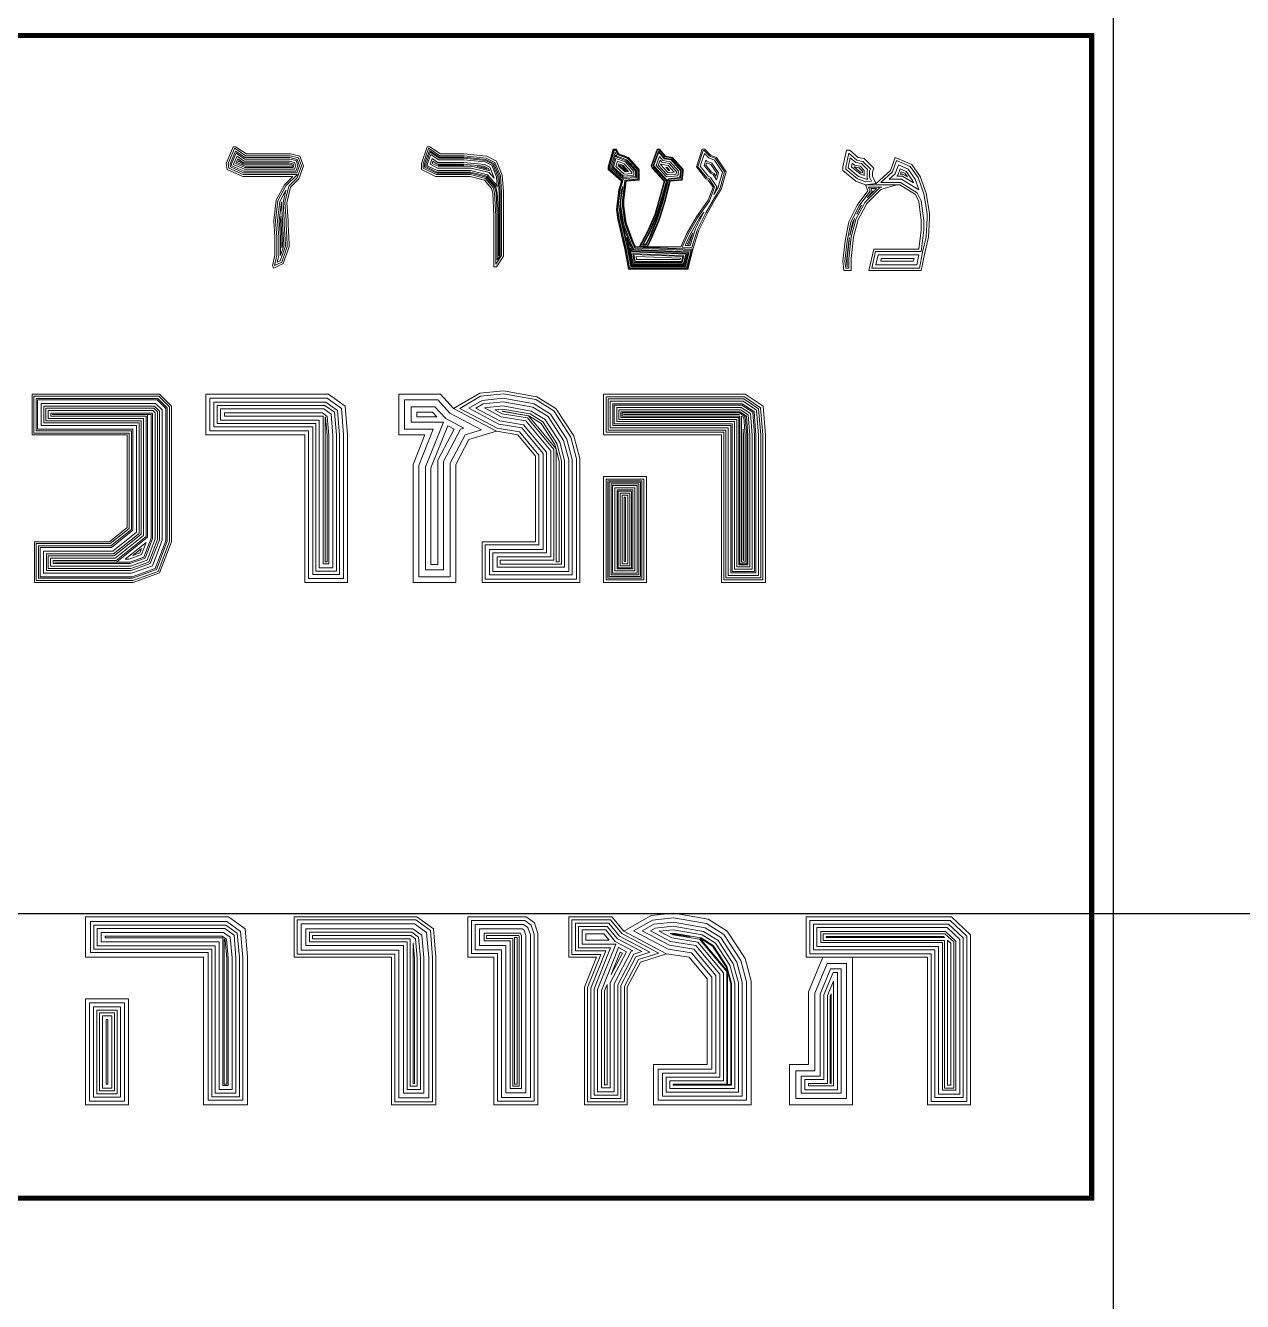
# Model space of a CAD drawing. Extents: x 208781 to 210549, y 749110 to 750610.
# Drawn here: x 210377.8 to 210437.5, y 750279.2 to 750341.8 of the extents above; entities that cross this region are included whole.
import ezdxf

# ---------------------------------------------------------------- set-up
doc = ezdxf.new("R2010")
doc.units = 0
doc.layers.add('-misgeret_ezer', color=5, linetype='Continuous', plot=False)
doc.layers.add('_view', color=7, linetype='Continuous')

msp = doc.modelspace()

# ---------------------------------------------------------------- linework, layer by layer
at = {"layer": '-misgeret_ezer'}
for p, q in [((210431.199, 750609.961), (210431.199, 749109.961)), ((208781.199, 750298.238), (210531.199, 750298.238))]:
    msp.add_line(p, q, dxfattribs=at)
at = {"layer": '_view', "linetype": 'Continuous'}
for points in [[(210430.237, 750341.435), (210257.772, 750341.435), (210257.772, 750284.168), (210430.237, 750284.168)], [(210430.193, 750341.39), (210257.816, 750341.39), (210257.816, 750284.212), (210430.193, 750284.212)], [(210430.141, 750341.338), (210257.869, 750341.338), (210257.869, 750284.264), (210430.141, 750284.264)], [(210430.113, 750341.31), (210257.897, 750341.31), (210257.897, 750284.292), (210430.113, 750284.292)], [(210430.049, 750341.247), (210257.96, 750341.247), (210257.96, 750284.355), (210430.049, 750284.355)]]:
    msp.add_lwpolyline(points, close=True, dxfattribs=at)
at = {"layer": '_view', "lineweight": 0}
for points in [[(210388.107, 750335.886), (210387.99, 750335.886), (210387.639, 750335.068), (210387.698, 750334.776), (210388.458, 750334.425), (210390.913, 750334.425), (210390.503, 750334.016), (210390.094, 750333.256), (210389.977, 750332.262), (210390.036, 750331.444), (210390.036, 750330.567), (210389.919, 750330.041), (210389.977, 750329.924), (210390.445, 750330.158), (210390.737, 750330.976), (210390.737, 750331.093), (210390.679, 750332.087), (210390.679, 750332.262), (210390.62, 750333.139), (210390.796, 750333.899), (210391.205, 750334.308), (210391.439, 750334.951), (210391.263, 750335.419), (210390.796, 750335.536), (210388.633, 750335.536), (210388.107, 750335.886)], [(210397.635, 750335.886), (210397.518, 750335.886), (210397.225, 750335.068), (210397.225, 750334.776), (210397.927, 750334.425), (210399.622, 750334.425), (210400.323, 750334.25), (210400.674, 750333.841), (210400.733, 750333.607), (210400.791, 750332.496), (210400.791, 750329.983), (210400.908, 750329.983), (210401.259, 750330.509), (210401.259, 750333.665), (210401.2, 750334.484), (210400.908, 750335.185), (210400.44, 750335.419), (210399.33, 750335.536), (210398.161, 750335.536), (210397.635, 750335.886)], [(210406.812, 750335.769), (210406.636, 750335.769), (210406.402, 750334.893), (210406.402, 750334.776), (210407.045, 750334.191), (210406.928, 750333.782), (210406.812, 750332.788), (210406.87, 750332.321), (210407.104, 750331.327), (210407.221, 750330.859), (210407.396, 750329.866), (210410.319, 750329.866), (210410.319, 750329.924), (210410.552, 750330.859), (210407.747, 750330.976), (210407.63, 750331.21), (210407.279, 750332.145), (210407.162, 750332.964), (210407.162, 750333.256), (210407.279, 750334.191), (210407.922, 750334.25), (210407.922, 750334.542), (210407.922, 750334.776), (210407.396, 750335.36), (210406.928, 750335.536), (210406.812, 750335.769)], [(210408.916, 750335.769), (210408.799, 750335.769), (210408.507, 750334.951), (210408.565, 750334.834), (210409.15, 750334.191), (210408.974, 750333.548), (210408.682, 750332.555), (210408.331, 750331.736), (210407.922, 750330.976), (210407.747, 750330.976), (210408.331, 750330.976), (210408.565, 750331.444), (210408.916, 750332.321), (210409.208, 750333.256), (210409.442, 750334.191), (210410.026, 750334.25), (210410.085, 750334.659), (210410.085, 750334.776), (210409.559, 750335.36), (210409.208, 750335.419), (210408.916, 750335.769)], [(210411.137, 750335.769), (210411.02, 750335.769), (210411.02, 750335.769), (210410.728, 750334.893), (210411.195, 750334.308), (210411.312, 750334.25), (210411.546, 750333.899), (210411.312, 750333.256), (210410.728, 750332.438), (210410.26, 750331.619), (210409.968, 750330.976), (210408.331, 750330.976), (210407.747, 750330.976), (210410.552, 750330.859), (210410.845, 750331.795), (210411.254, 750332.613), (210411.722, 750333.431), (210411.955, 750333.841), (210412.189, 750334.659), (210412.189, 750334.659), (210411.722, 750335.36), (210411.429, 750335.477), (210411.137, 750335.769)], [(210418.268, 750335.711), (210418.093, 750335.711), (210417.917, 750334.893), (210417.917, 750334.717), (210418.56, 750334.191), (210419.028, 750334.016), (210419.554, 750334.074), (210419.379, 750334.425), (210419.379, 750334.659), (210419.437, 750334.834), (210418.97, 750335.302), (210418.677, 750335.36), (210418.268, 750335.711)], [(210420.489, 750335.36), (210420.256, 750334.717), (210419.554, 750334.074), (210419.028, 750334.016), (210420.548, 750334.016), (210420.723, 750334.016), (210421.483, 750333.548), (210421.658, 750333.198), (210421.775, 750332.262), (210421.775, 750331.795), (210421.658, 750330.859), (210419.437, 750330.859), (210419.203, 750329.807), (210421.775, 750329.807), (210421.951, 750330.684), (210422.126, 750331.444), (210422.184, 750332.379), (210422.184, 750332.613), (210422.009, 750333.607), (210421.717, 750334.425), (210421.308, 750335.01), (210420.489, 750335.36)], [(210419.028, 750334.016), (210419.145, 750333.724), (210419.145, 750333.724), (210418.619, 750333.022), (210418.21, 750332.204), (210418.034, 750331.269), (210417.917, 750330.275), (210417.976, 750329.807), (210418.327, 750329.807), (210418.327, 750330.392), (210418.444, 750331.444), (210418.677, 750332.321), (210419.028, 750332.964), (210419.087, 750333.081), (210419.788, 750333.782), (210420.548, 750334.016), (210419.028, 750334.016)], [(210401.259, 750323.904), (210400.09, 750323.787), (210398.804, 750323.027), (210400.908, 750321.916), (210401.96, 750321.741), (210402.837, 750320.689), (210402.837, 750316.48), (210400.206, 750316.48), (210400.206, 750314.493), (210405, 750314.493), (210405, 750320.572), (210404.707, 750321.682), (210403.83, 750323.027), (210402.895, 750323.611), (210401.259, 750323.904)], [(210384.366, 750323.728), (210378.112, 750323.728), (210378.112, 750321.741), (210382.788, 750321.741), (210382.788, 750317.182), (210381.911, 750316.48), (210378.228, 750316.48), (210378.228, 750314.493), (210383.08, 750314.493), (210384.366, 750314.96), (210384.95, 750316.48), (210384.95, 750323.144), (210384.366, 750323.728)], [(210392.666, 750323.728), (210386.646, 750323.728), (210386.646, 750321.741), (210391.497, 750321.741), (210391.497, 750314.493), (210393.601, 750314.493), (210393.601, 750321.741), (210393.484, 750323.144), (210392.666, 750323.728)], [(210398.161, 750323.728), (210396.115, 750323.728), (210396.115, 750321.741), (210397.401, 750321.741), (210396.816, 750320.28), (210396.816, 750314.493), (210398.921, 750314.493), (210398.921, 750320.28), (210399.563, 750321.507), (210400.908, 750321.916), (210398.804, 750323.027), (210398.161, 750323.728)], [(210413.124, 750323.728), (210406.169, 750323.728), (210406.169, 750321.741), (210411.955, 750321.741), (210411.955, 750314.493), (210414.118, 750314.493), (210414.118, 750321.741), (210414.001, 750323.144), (210413.124, 750323.728)], [(210408.273, 750319.695), (210406.169, 750319.695), (210406.169, 750314.493), (210408.273, 750314.493), (210408.273, 750319.695)], [(210409.617, 750298.243), (210408.507, 750298.126), (210407.162, 750297.366), (210409.267, 750296.256), (210410.377, 750296.08), (210411.254, 750295.028), (210411.254, 750290.82), (210408.624, 750290.82), (210408.624, 750288.832), (210413.417, 750288.832), (210413.417, 750294.911), (210413.124, 750296.022), (210412.248, 750297.366), (210411.312, 750297.951), (210409.617, 750298.243)], [(210387.756, 750298.068), (210380.742, 750298.068), (210380.742, 750296.08), (210386.529, 750296.08), (210386.529, 750288.832), (210388.691, 750288.832), (210388.691, 750296.08), (210388.574, 750297.483), (210387.756, 750298.068)], [(210396.996, 750298.068), (210390.975, 750298.068), (210390.975, 750296.08), (210395.768, 750296.08), (210395.768, 750288.832), (210397.931, 750288.832), (210397.931, 750296.08), (210397.814, 750297.483), (210396.996, 750298.068)], [(210402.365, 750298.068), (210399.501, 750298.068), (210399.501, 750296.08), (210400.787, 750296.08), (210400.787, 750288.832), (210402.95, 750288.832), (210402.95, 750297.249), (210402.774, 750297.776), (210402.365, 750298.068)], [(210406.578, 750298.068), (210404.473, 750298.068), (210404.473, 750296.08), (210405.818, 750296.08), (210405.233, 750294.619), (210405.233, 750288.832), (210407.338, 750288.832), (210407.338, 750294.619), (210407.981, 750295.847), (210409.267, 750296.256), (210407.162, 750297.366), (210406.578, 750298.068)], [(210423.255, 750298.068), (210416.124, 750298.068), (210416.124, 750296.08), (210416.942, 750296.08), (210422.086, 750296.08), (210422.086, 750288.832), (210424.19, 750288.832), (210424.19, 750296.84), (210424.19, 750297.191), (210423.255, 750298.068)], [(210416.942, 750296.08), (210416.241, 750294.385), (210416.241, 750290.82), (210415.305, 750290.82), (210415.305, 750288.832), (210418.403, 750288.832), (210418.403, 750296.08), (210422.086, 750296.08), (210416.942, 750296.08)], [(210382.846, 750294.035), (210380.742, 750294.035), (210380.742, 750288.832), (210382.846, 750288.832), (210382.846, 750294.035)]]:
    msp.add_lwpolyline(points, dxfattribs=at)
for points in [[(210388.079, 750335.793), (210388.051, 750335.793), (210387.736, 750335.058), (210387.78, 750334.841), (210388.478, 750334.518), (210391.137, 750334.518), (210390.579, 750333.96), (210390.185, 750333.228), (210390.071, 750332.26), (210390.129, 750331.447), (210390.129, 750330.557), (210390.017, 750330.053), (210390.019, 750330.049), (210390.37, 750330.225), (210390.644, 750330.993), (210390.644, 750331.091), (210390.586, 750332.084), (210390.586, 750332.259), (210390.526, 750333.147), (210390.711, 750333.946), (210391.124, 750334.359), (210391.339, 750334.951), (210391.193, 750335.34), (210390.784, 750335.443), (210388.605, 750335.443)], [(210397.607, 750335.794), (210397.583, 750335.794), (210397.318, 750335.052), (210397.318, 750334.833), (210397.949, 750334.518), (210399.633, 750334.518), (210400.374, 750334.332), (210400.759, 750333.884), (210400.825, 750333.621), (210400.884, 750332.499), (210400.884, 750330.113), (210401.166, 750330.537), (210401.166, 750333.662), (210401.109, 750334.462), (210400.836, 750335.118), (210400.414, 750335.328), (210399.325, 750335.443), (210398.133, 750335.443)], [(210406.797, 750335.747), (210406.654, 750335.747), (210406.425, 750334.89), (210406.425, 750334.786), (210407.071, 750334.199), (210406.951, 750333.778), (210406.835, 750332.788), (210406.892, 750332.325), (210407.126, 750331.332), (210407.243, 750330.864), (210407.415, 750329.889), (210410.296, 750329.889), (210410.296, 750329.927), (210410.524, 750330.838), (210407.732, 750330.954), (210407.609, 750331.201), (210407.257, 750332.14), (210407.139, 750332.962), (210407.139, 750333.257), (210407.259, 750334.212), (210407.899, 750334.271), (210407.899, 750334.542), (210407.899, 750334.767), (210407.383, 750335.341), (210406.912, 750335.517)], [(210408.9, 750335.735), (210408.823, 750335.735), (210408.544, 750334.953), (210408.594, 750334.854), (210409.188, 750334.201), (210409.008, 750333.539), (210408.715, 750332.543), (210408.363, 750331.721), (210407.98, 750331.011), (210408.31, 750331.011), (210408.533, 750331.458), (210408.883, 750332.332), (210409.175, 750333.265), (210409.414, 750334.223), (210409.996, 750334.282), (210410.05, 750334.661), (210410.05, 750334.762), (210409.541, 750335.328), (210409.19, 750335.387)], [(210388.099, 750335.668), (210387.833, 750335.048), (210387.861, 750334.905), (210388.498, 750334.611), (210391.117, 750334.611), (210391.24, 750334.95), (210391.123, 750335.262), (210390.773, 750335.35), (210388.577, 750335.35)], [(210388.13, 750335.564), (210387.905, 750335.04), (210387.923, 750334.953), (210388.514, 750334.681), (210391.068, 750334.681), (210391.166, 750334.95), (210391.071, 750335.203), (210390.764, 750335.28), (210388.556, 750335.28)], [(210388.174, 750335.416), (210388.008, 750335.03), (210388.01, 750335.022), (210388.535, 750334.779), (210390.999, 750334.779), (210391.061, 750334.949), (210390.997, 750335.12), (210390.752, 750335.182), (210388.526, 750335.182)], [(210388.212, 750335.286), (210388.119, 750335.067), (210388.554, 750334.866), (210390.938, 750334.866), (210390.969, 750334.949), (210390.932, 750335.047), (210390.741, 750335.095), (210388.499, 750335.095)], [(210388.241, 750335.19), (210388.202, 750335.099), (210388.568, 750334.93), (210390.894, 750334.93), (210390.901, 750334.948), (210390.884, 750334.993), (210390.734, 750335.031), (210388.48, 750335.031)], [(210397.622, 750335.703), (210397.385, 750335.04), (210397.385, 750334.875), (210397.965, 750334.585), (210399.642, 750334.585), (210400.412, 750334.392), (210400.82, 750333.916), (210400.891, 750333.631), (210400.951, 750332.5), (210400.951, 750330.335), (210401.099, 750330.557), (210401.099, 750333.659), (210401.043, 750334.446), (210400.783, 750335.069), (210400.395, 750335.263), (210399.321, 750335.376), (210398.112, 750335.376)], [(210397.652, 750335.613), (210397.444, 750335.03), (210397.444, 750334.911), (210397.978, 750334.643), (210399.649, 750334.643), (210400.444, 750334.445), (210400.873, 750333.944), (210400.949, 750333.639), (210401.009, 750332.502), (210401.009, 750330.528), (210401.04, 750330.575), (210401.04, 750333.657), (210400.985, 750334.432), (210400.738, 750335.026), (210400.378, 750335.206), (210399.318, 750335.317), (210398.095, 750335.317)], [(210397.687, 750335.507), (210397.512, 750335.018), (210397.512, 750334.953), (210397.994, 750334.712), (210399.657, 750334.712), (210400.481, 750334.506), (210400.936, 750333.976), (210400.955, 750333.9), (210400.918, 750334.416), (210400.684, 750334.976), (210400.359, 750335.139), (210399.315, 750335.249), (210398.074, 750335.249)], [(210397.752, 750335.308), (210397.652, 750335.027), (210398.025, 750334.841), (210399.673, 750334.841), (210400.553, 750334.621), (210400.794, 750334.339), (210400.791, 750334.386), (210400.584, 750334.882), (210400.322, 750335.013), (210399.308, 750335.12), (210398.035, 750335.12)], [(210397.795, 750335.18), (210397.755, 750335.069), (210398.045, 750334.924), (210399.683, 750334.924), (210400.568, 750334.703), (210400.519, 750334.822), (210400.298, 750334.932), (210399.303, 750335.037), (210398.01, 750335.037)], [(210406.771, 750335.703), (210406.687, 750335.703), (210406.469, 750334.884), (210406.469, 750334.805), (210407.12, 750334.213), (210406.994, 750333.769), (210406.878, 750332.789), (210406.935, 750332.333), (210407.168, 750331.342), (210407.286, 750330.873), (210407.452, 750329.932), (210410.252, 750329.932), (210410.252, 750329.932), (210410.468, 750330.797), (210407.705, 750330.912), (210407.569, 750331.184), (210407.215, 750332.129), (210407.096, 750332.959), (210407.096, 750333.26), (210407.22, 750334.252), (210407.856, 750334.31), (210407.856, 750334.542), (210407.856, 750334.75), (210407.358, 750335.304), (210406.881, 750335.483)], [(210406.736, 750335.621), (210406.537, 750334.875), (210406.537, 750334.835), (210407.154, 750334.274), (210407.159, 750334.315), (210407.788, 750334.372), (210407.788, 750334.542), (210407.788, 750334.724), (210407.318, 750335.246), (210406.832, 750335.428)], [(210406.751, 750335.466), (210406.592, 750334.868), (210406.592, 750334.86), (210407.132, 750334.368), (210407.733, 750334.423), (210407.733, 750334.542), (210407.733, 750334.703), (210407.286, 750335.199), (210406.792, 750335.384)], [(210406.782, 750335.315), (210406.667, 750334.884), (210407.156, 750334.44), (210407.664, 750334.486), (210407.664, 750334.542), (210407.664, 750334.677), (210407.246, 750335.141)], [(210406.852, 750335.178), (210406.783, 750334.918), (210407.192, 750334.546), (210407.561, 750334.58), (210407.561, 750334.637), (210407.187, 750335.053)], [(210408.871, 750335.674), (210408.866, 750335.674), (210408.61, 750334.957), (210408.645, 750334.889), (210409.256, 750334.217), (210409.066, 750333.522), (210408.772, 750332.522), (210408.418, 750331.695), (210408.082, 750331.072), (210408.272, 750331.072), (210408.478, 750331.483), (210408.826, 750332.353), (210409.116, 750333.282), (210409.365, 750334.28), (210409.942, 750334.337), (210409.989, 750334.666), (210409.989, 750334.739), (210409.51, 750335.272), (210409.157, 750335.33)], [(210408.879, 750335.613), (210408.646, 750334.96), (210408.672, 750334.908), (210409.292, 750334.226), (210409.098, 750333.514), (210408.803, 750332.511), (210408.447, 750331.68), (210408.137, 750331.105), (210408.252, 750331.105), (210408.448, 750331.497), (210408.795, 750332.364), (210409.084, 750333.291), (210409.339, 750334.31), (210409.913, 750334.368), (210409.956, 750334.668), (210409.956, 750334.726), (210409.493, 750335.241), (210409.14, 750335.3)], [(210408.916, 750335.408), (210408.758, 750334.966), (210409.267, 750334.406), (210409.823, 750334.462), (210409.853, 750334.675), (210409.853, 750334.687), (210409.441, 750335.145), (210409.085, 750335.205)], [(210408.947, 750335.23), (210408.861, 750334.987), (210409.303, 750334.5), (210409.744, 750334.544), (210409.76, 750334.656), (210409.395, 750335.062), (210409.038, 750335.121)], [(210411.109, 750335.701), (210411.069, 750335.701), (210410.805, 750334.906), (210411.24, 750334.363), (210411.359, 750334.303), (210411.622, 750333.908), (210411.374, 750333.224), (210410.786, 750332.401), (210410.321, 750331.588), (210410.031, 750330.95), (210410.503, 750330.93), (210410.781, 750331.82), (210411.194, 750332.645), (210411.662, 750333.465), (210411.892, 750333.867), (210412.115, 750334.647), (210411.676, 750335.305), (210411.391, 750335.419)], [(210411.122, 750335.551), (210410.913, 750334.926), (210411.302, 750334.44), (210411.426, 750334.378), (210411.73, 750333.921), (210411.589, 750333.533), (210411.802, 750333.905), (210412.009, 750334.631), (210411.612, 750335.226), (210411.336, 750335.336)], [(210411.2, 750335.221), (210411.113, 750334.961), (210411.417, 750334.582), (210411.548, 750334.516), (210411.718, 750334.261), (210411.815, 750334.6), (210411.495, 750335.081), (210411.236, 750335.184)], [(210411.239, 750335.102), (210411.197, 750334.976), (210411.465, 750334.642), (210411.599, 750334.575), (210411.69, 750334.438), (210411.733, 750334.588), (210411.445, 750335.02)], [(210418.215, 750335.567), (210418.209, 750335.567), (210418.062, 750334.877), (210418.062, 750334.786), (210418.633, 750334.318), (210419.046, 750334.163), (210419.333, 750334.195), (210419.235, 750334.391), (210419.235, 750334.682), (210419.272, 750334.795), (210418.898, 750335.169), (210418.612, 750335.226)], [(210418.288, 750335.341), (210418.186, 750334.864), (210418.186, 750334.844), (210418.696, 750334.427), (210419.062, 750334.289), (210419.142, 750334.298), (210419.111, 750334.362), (210419.111, 750334.702), (210419.131, 750334.762), (210418.837, 750335.055), (210418.556, 750335.111)], [(210420.556, 750335.207), (210420.354, 750334.652), (210419.786, 750334.131), (210420.548, 750334.131), (210420.756, 750334.131), (210421.571, 750333.629), (210421.77, 750333.231), (210421.89, 750332.27), (210421.89, 750331.788), (210421.76, 750330.744), (210419.529, 750330.744), (210419.347, 750329.922), (210421.681, 750329.922), (210421.838, 750330.708), (210422.012, 750331.461), (210422.069, 750332.383), (210422.069, 750332.603), (210421.898, 750333.577), (210421.614, 750334.372), (210421.232, 750334.917)], [(210398.055, 750334.981), (210398.058, 750334.98), (210399.312, 750334.98), (210399.301, 750334.981)], [(210400.282, 750334.878), (210399.965, 750334.911), (210400.466, 750334.786)], [(210406.92, 750335.047), (210406.894, 750334.951), (210407.226, 750334.648), (210407.403, 750334.665), (210407.129, 750334.969)], [(210406.953, 750334.983), (210406.948, 750334.967), (210407.243, 750334.699), (210407.303, 750334.704), (210407.101, 750334.928)], [(210408.982, 750335.033), (210408.974, 750335.01), (210409.343, 750334.604), (210409.646, 750334.634), (210409.345, 750334.97), (210408.985, 750335.03)], [(210409.228, 750334.884), (210409.384, 750334.712), (210409.433, 750334.717), (210409.292, 750334.874)], [(210418.377, 750335.078), (210418.339, 750334.902), (210418.768, 750334.552), (210418.969, 750334.476), (210418.969, 750334.723), (210418.767, 750334.924), (210418.492, 750334.979)], [(210418.482, 750334.895), (210418.811, 750334.626), (210418.884, 750334.598), (210418.884, 750334.688), (210418.726, 750334.846)], [(210420.649, 750334.992), (210420.492, 750334.56), (210420.2, 750334.292), (210420.548, 750334.292), (210420.801, 750334.292), (210421.66, 750333.763), (210421.47, 750334.297), (210421.127, 750334.787)], [(210420.733, 750334.797), (210420.617, 750334.476), (210420.575, 750334.438), (210420.843, 750334.438), (210421.383, 750334.106), (210421.339, 750334.23), (210421.031, 750334.669)], [(210420.792, 750334.662), (210420.747, 750334.539), (210420.871, 750334.539), (210421.096, 750334.401), (210420.965, 750334.588)], [(210407.112, 750333.936), (210407.061, 750333.756), (210406.947, 750332.789), (210407.002, 750332.345), (210407.234, 750331.359), (210407.352, 750330.887), (210407.509, 750330), (210410.199, 750330), (210410.382, 750330.732), (210407.662, 750330.846), (210407.507, 750331.156), (210407.148, 750332.112), (210407.028, 750332.954), (210407.028, 750333.264)], [(210419.187, 750333.909), (210419.267, 750333.707), (210418.711, 750332.966), (210418.313, 750332.169), (210418.141, 750331.252), (210418.026, 750330.275), (210418.071, 750329.915), (210418.219, 750329.915), (210418.219, 750330.398), (210418.338, 750331.464), (210418.577, 750332.361), (210418.933, 750333.014), (210418.998, 750333.144), (210419.731, 750333.877), (210419.834, 750333.909)], [(210390.57, 750333.747), (210390.275, 750333.199), (210390.164, 750332.258), (210390.222, 750331.451), (210390.222, 750330.547), (210390.149, 750330.218), (210390.295, 750330.291), (210390.551, 750331.009), (210390.551, 750331.088), (210390.493, 750332.082), (210390.493, 750332.256), (210390.433, 750333.154)], [(210419.303, 750333.83), (210419.357, 750333.696), (210419.114, 750333.371), (210419.572, 750333.83)], [(210390.352, 750333.16), (210390.245, 750332.256), (210390.303, 750331.454), (210390.303, 750330.552), (210390.47, 750331.023), (210390.47, 750331.085), (210390.412, 750332.079), (210390.412, 750332.253)], [(210390.356, 750333.179), (210390.353, 750333.174), (210390.352, 750333.161)], [(210406.998, 750332.862), (210406.99, 750332.789), (210407.044, 750332.352), (210407.276, 750331.369), (210407.394, 750330.896), (210407.544, 750330.043), (210410.166, 750330.043), (210410.328, 750330.692), (210407.635, 750330.804), (210407.468, 750331.139), (210407.107, 750332.101)], [(210410.432, 750331.03), (210410.691, 750331.857), (210411.098, 750332.672), (210410.867, 750332.348), (210410.408, 750331.544), (210410.179, 750331.041)], [(210418.837, 750333.002), (210418.778, 750332.924), (210418.602, 750332.572)], [(210390.334, 750332.458), (210390.31, 750332.255), (210390.367, 750331.456), (210390.367, 750330.924), (210390.406, 750331.034), (210390.406, 750331.084), (210390.348, 750332.077), (210390.348, 750332.251)], [(210407.046, 750332.44), (210407.057, 750332.354), (210407.06, 750332.338)], [(210418.494, 750332.355), (210418.388, 750332.144), (210418.271, 750331.521)], [(210407.307, 750331.437), (210407.32, 750331.379), (210407.439, 750330.906), (210407.583, 750330.089), (210410.13, 750330.089), (210410.27, 750330.648), (210407.606, 750330.759), (210407.425, 750331.121)], [(210410.381, 750331.103), (210410.554, 750331.658), (210410.471, 750331.512), (210410.287, 750331.107)], [(210418.255, 750331.434), (210418.219, 750331.241), (210418.105, 750330.276), (210418.14, 750329.994), (210418.14, 750330.402)], [(210407.482, 750330.912), (210407.619, 750330.132), (210410.096, 750330.132), (210410.215, 750330.607), (210407.579, 750330.717)], [(210407.607, 750330.64), (210407.683, 750330.208), (210410.037, 750330.208), (210410.119, 750330.535)], [(210407.654, 750330.599), (210407.716, 750330.247), (210410.006, 750330.247), (210410.069, 750330.498)], [(210407.769, 750330.498), (210407.797, 750330.343), (210409.931, 750330.343), (210409.947, 750330.407)], [(210421.549, 750330.083), (210421.649, 750330.584), (210419.659, 750330.584), (210419.547, 750330.083)], [(210421.393, 750330.274), (210421.417, 750330.393), (210419.811, 750330.393), (210419.785, 750330.274)], [(210384.331, 750323.644), (210378.196, 750323.644), (210378.196, 750321.825), (210382.872, 750321.825), (210382.872, 750317.141), (210381.94, 750316.396), (210378.313, 750316.396), (210378.313, 750314.577), (210383.065, 750314.577), (210384.301, 750315.027), (210384.866, 750316.496), (210384.866, 750323.109)], [(210384.283, 750323.529), (210378.311, 750323.529), (210378.311, 750321.94), (210382.987, 750321.94), (210382.987, 750317.086), (210381.981, 750316.281), (210378.428, 750316.281), (210378.428, 750314.692), (210383.045, 750314.692), (210384.213, 750315.117), (210384.751, 750316.517), (210384.751, 750323.061)], [(210384.253, 750323.456), (210378.384, 750323.456), (210378.384, 750322.013), (210383.06, 750322.013), (210383.06, 750317.051), (210382.006, 750316.208), (210378.501, 750316.208), (210378.501, 750314.765), (210383.032, 750314.765), (210384.156, 750315.174), (210384.678, 750316.531), (210384.678, 750323.031)], [(210384.18, 750323.279), (210378.561, 750323.279), (210378.561, 750322.19), (210383.237, 750322.19), (210383.237, 750316.966), (210382.069, 750316.031), (210378.678, 750316.031), (210378.678, 750314.942), (210383.001, 750314.942), (210384.02, 750315.313), (210384.501, 750316.564), (210384.501, 750322.958)], [(210392.604, 750323.534), (210386.84, 750323.534), (210386.84, 750321.935), (210391.691, 750321.935), (210391.691, 750314.687), (210393.407, 750314.687), (210393.407, 750321.733), (210393.298, 750323.038)], [(210392.54, 750323.335), (210387.039, 750323.335), (210387.039, 750322.134), (210391.89, 750322.134), (210391.89, 750314.886), (210393.208, 750314.886), (210393.208, 750321.725), (210393.108, 750322.93)], [(210398.038, 750323.451), (210396.392, 750323.451), (210396.392, 750322.019), (210397.811, 750322.019), (210397.094, 750320.226), (210397.094, 750314.771), (210398.643, 750314.771), (210398.643, 750320.348), (210399.371, 750321.739), (210400.182, 750321.986), (210398.631, 750322.804)], [(210401.253, 750323.753), (210400.137, 750323.641), (210399.11, 750323.034), (210400.956, 750322.06), (210402.039, 750321.879), (210402.986, 750320.743), (210402.986, 750316.331), (210400.356, 750316.331), (210400.356, 750314.643), (210404.85, 750314.643), (210404.85, 750320.553), (210404.569, 750321.621), (210403.723, 750322.917), (210402.84, 750323.469)], [(210401.244, 750323.532), (210400.207, 750323.428), (210399.558, 750323.045), (210401.027, 750322.27), (210402.155, 750322.082), (210403.205, 750320.822), (210403.205, 750316.112), (210400.575, 750316.112), (210400.575, 750314.861), (210404.631, 750314.861), (210404.631, 750320.524), (210404.366, 750321.531), (210403.566, 750322.758), (210402.76, 750323.261)], [(210401.238, 750323.365), (210400.26, 750323.267), (210399.899, 750323.053), (210401.081, 750322.429), (210402.244, 750322.235), (210403.371, 750320.882), (210403.371, 750315.946), (210400.741, 750315.946), (210400.741, 750315.027), (210404.465, 750315.027), (210404.465, 750320.503), (210404.213, 750321.463), (210403.447, 750322.636), (210402.7, 750323.104)], [(210413.086, 750323.6), (210406.297, 750323.6), (210406.297, 750321.869), (210412.084, 750321.869), (210412.084, 750314.621), (210413.99, 750314.621), (210413.99, 750321.736), (210413.878, 750323.071)], [(210413.056, 750323.502), (210406.395, 750323.502), (210406.395, 750321.967), (210412.182, 750321.967), (210412.182, 750314.719), (210413.892, 750314.719), (210413.892, 750321.732), (210413.785, 750323.016)], [(210413.023, 750323.394), (210406.503, 750323.394), (210406.503, 750322.075), (210412.29, 750322.075), (210412.29, 750314.827), (210413.784, 750314.827), (210413.784, 750321.727), (210413.681, 750322.955)], [(210412.984, 750323.266), (210406.631, 750323.266), (210406.631, 750322.203), (210412.417, 750322.203), (210412.417, 750314.955), (210413.656, 750314.955), (210413.656, 750321.722), (210413.559, 750322.883)], [(210412.964, 750323.198), (210406.699, 750323.198), (210406.699, 750322.272), (210412.486, 750322.272), (210412.486, 750315.024), (210413.587, 750315.024), (210413.587, 750321.719), (210413.494, 750322.844)], [(210384.124, 750323.143), (210378.697, 750323.143), (210378.697, 750322.326), (210383.373, 750322.326), (210383.373, 750316.9), (210382.116, 750315.895), (210378.814, 750315.895), (210378.814, 750315.078), (210382.977, 750315.078), (210383.915, 750315.419), (210384.365, 750316.589), (210384.365, 750322.901)], [(210384.085, 750323.049), (210378.791, 750323.049), (210378.791, 750322.42), (210383.467, 750322.42), (210383.467, 750316.855), (210382.149, 750315.801), (210378.907, 750315.801), (210378.907, 750315.172), (210382.96, 750315.172), (210383.843, 750315.493), (210384.271, 750316.606), (210384.271, 750322.863)], [(210384.037, 750322.935), (210378.905, 750322.935), (210378.905, 750322.535), (210383.581, 750322.535), (210383.581, 750316.8), (210382.189, 750315.686), (210379.022, 750315.686), (210379.022, 750315.287), (210382.94, 750315.287), (210383.755, 750315.583), (210384.157, 750316.628), (210384.157, 750322.815)], [(210383.985, 750322.809), (210379.03, 750322.809), (210379.03, 750322.66), (210383.707, 750322.66), (210383.707, 750316.74), (210382.233, 750315.561), (210379.147, 750315.561), (210379.147, 750315.412), (210382.918, 750315.412), (210383.658, 750315.681), (210384.031, 750316.651), (210384.031, 750322.763)], [(210383.955, 750322.736), (210379.103, 750322.736), (210379.103, 750322.733), (210383.78, 750322.733), (210383.78, 750316.705), (210382.259, 750315.488), (210379.22, 750315.488), (210379.22, 750315.485), (210382.905, 750315.485), (210383.602, 750315.738), (210383.958, 750316.664), (210383.958, 750322.733)], [(210392.491, 750323.182), (210387.192, 750323.182), (210387.192, 750322.287), (210392.043, 750322.287), (210392.043, 750315.039), (210393.055, 750315.039), (210393.055, 750321.718), (210392.961, 750322.846)], [(210392.437, 750323.014), (210387.36, 750323.014), (210387.36, 750322.456), (210392.212, 750322.456), (210392.212, 750315.208), (210392.887, 750315.208), (210392.887, 750321.711), (210392.8, 750322.755)], [(210392.373, 750322.814), (210387.559, 750322.814), (210387.559, 750322.655), (210392.411, 750322.655), (210392.411, 750315.407), (210392.687, 750315.407), (210392.687, 750321.703), (210392.609, 750322.646)], [(210392.503, 750322.609), (210392.503, 750315.499), (210392.595, 750315.499), (210392.595, 750321.699), (210392.521, 750322.596)], [(210397.891, 750323.115), (210396.728, 750323.115), (210396.728, 750322.354), (210398.306, 750322.354), (210397.429, 750320.162), (210397.429, 750315.106), (210398.308, 750315.106), (210398.308, 750320.43), (210399.14, 750322.019), (210399.305, 750322.069), (210398.424, 750322.534)], [(210397.773, 750322.848), (210396.996, 750322.848), (210396.996, 750322.622), (210397.98, 750322.622)], [(210401.23, 750323.157), (210400.326, 750323.066), (210400.32, 750323.063), (210401.148, 750322.627), (210402.353, 750322.426), (210403.577, 750320.957), (210403.577, 750315.74), (210400.947, 750315.74), (210400.947, 750315.233), (210404.259, 750315.233), (210404.259, 750320.476), (210404.022, 750321.378), (210403.3, 750322.486), (210402.624, 750322.908)], [(210401.224, 750323.002), (210400.838, 750322.964), (210401.197, 750322.774), (210402.434, 750322.568), (210403.73, 750321.012), (210403.73, 750315.587), (210401.1, 750315.587), (210401.1, 750315.386), (210404.106, 750315.386), (210404.106, 750320.456), (210403.88, 750321.315), (210403.19, 750322.374), (210402.568, 750322.762)], [(210401.22, 750322.894), (210401.202, 750322.892), (210401.232, 750322.877), (210402.491, 750322.667)], [(210402.491, 750322.667), (210402.491, 750322.667), (210403.837, 750321.051), (210403.837, 750315.494), (210403.999, 750315.494), (210403.999, 750320.442), (210403.781, 750321.271), (210403.113, 750322.295), (210402.529, 750322.66)], [(210412.928, 750323.08), (210406.817, 750323.08), (210406.817, 750322.389), (210412.604, 750322.389), (210412.604, 750315.141), (210413.47, 750315.141), (210413.47, 750321.714), (210413.381, 750322.778)], [(210412.895, 750322.972), (210406.925, 750322.972), (210406.925, 750322.497), (210412.712, 750322.497), (210412.712, 750315.249), (210413.362, 750315.249), (210413.362, 750321.709), (210413.278, 750322.717)], [(210412.866, 750322.874), (210407.023, 750322.874), (210407.023, 750322.596), (210412.81, 750322.596), (210412.81, 750315.348), (210413.263, 750315.348), (210413.263, 750321.705), (210413.184, 750322.662)], [(210412.848, 750322.815), (210407.082, 750322.815), (210407.082, 750322.655), (210412.869, 750322.655), (210412.869, 750315.406), (210413.205, 750315.406), (210413.205, 750321.703), (210413.127, 750322.628)], [(210412.825, 750322.74), (210407.157, 750322.74), (210407.157, 750322.729), (210412.841, 750322.729)], [(210412.944, 750322.661), (210412.944, 750315.481), (210413.13, 750315.481), (210413.13, 750321.7), (210413.056, 750322.586)], [(210398.524, 750322.178), (210397.697, 750320.11), (210397.697, 750315.374), (210398.04, 750315.374), (210398.04, 750320.496), (210398.835, 750322.014)], [(210413.024, 750322.009), (210413.024, 750315.561), (210413.05, 750315.561), (210413.05, 750321.697)], [(210408.145, 750319.567), (210406.296, 750319.567), (210406.296, 750314.621), (210408.145, 750314.621)], [(210408.059, 750319.482), (210406.382, 750319.482), (210406.382, 750314.706), (210408.059, 750314.706)], [(210407.989, 750319.411), (210406.453, 750319.411), (210406.453, 750314.777), (210407.989, 750314.777)], [(210407.903, 750319.325), (210406.539, 750319.325), (210406.539, 750314.863), (210407.903, 750314.863)], [(210407.824, 750319.246), (210406.618, 750319.246), (210406.618, 750314.942), (210407.824, 750314.942)], [(210407.709, 750319.131), (210406.732, 750319.131), (210406.732, 750315.057), (210407.709, 750315.057)], [(210407.609, 750319.031), (210406.833, 750319.031), (210406.833, 750315.157), (210407.609, 750315.157)], [(210407.551, 750318.974), (210406.89, 750318.974), (210406.89, 750315.214), (210407.551, 750315.214)], [(210407.458, 750318.88), (210406.983, 750318.88), (210406.983, 750315.308), (210407.458, 750315.308)], [(210407.358, 750318.78), (210407.084, 750318.78), (210407.084, 750315.408), (210407.358, 750315.408)], [(210407.25, 750318.672), (210407.191, 750318.672), (210407.191, 750315.516), (210407.25, 750315.516)], [(210383.485, 750315.858), (210383.716, 750316.458), (210382.69, 750315.637), (210382.878, 750315.637)], [(210383.408, 750315.936), (210383.492, 750316.152), (210383.065, 750315.811)], [(210387.681, 750297.834), (210380.975, 750297.834), (210380.975, 750296.314), (210386.762, 750296.314), (210386.762, 750289.066), (210388.458, 750289.066), (210388.458, 750296.071), (210388.351, 750297.356)], [(210387.627, 750297.666), (210381.143, 750297.666), (210381.143, 750296.482), (210386.93, 750296.482), (210386.93, 750289.234), (210388.29, 750289.234), (210388.29, 750296.064), (210388.19, 750297.265)], [(210396.947, 750297.915), (210391.128, 750297.915), (210391.128, 750296.233), (210395.921, 750296.233), (210395.921, 750288.985), (210397.778, 750288.985), (210397.778, 750296.074), (210397.668, 750297.4)], [(210396.885, 750297.723), (210391.32, 750297.723), (210391.32, 750296.425), (210396.113, 750296.425), (210396.113, 750289.177), (210397.586, 750289.177), (210397.586, 750296.066), (210397.484, 750297.296)], [(210402.308, 750297.888), (210399.68, 750297.888), (210399.68, 750296.26), (210400.966, 750296.26), (210400.966, 750289.012), (210402.77, 750289.012), (210402.77, 750297.22), (210402.623, 750297.663)], [(210402.246, 750297.696), (210399.872, 750297.696), (210399.872, 750296.452), (210401.158, 750296.452), (210401.158, 750289.204), (210402.578, 750289.204), (210402.578, 750297.189), (210402.46, 750297.543)], [(210406.51, 750297.923), (210404.618, 750297.923), (210404.618, 750296.225), (210406.032, 750296.225), (210405.378, 750294.591), (210405.378, 750288.977), (210407.193, 750288.977), (210407.193, 750294.655), (210407.88, 750295.966), (210408.894, 750296.289), (210407.069, 750297.252)], [(210406.429, 750297.75), (210404.791, 750297.75), (210404.791, 750296.398), (210406.287, 750296.398), (210405.551, 750294.558), (210405.551, 750289.15), (210407.02, 750289.15), (210407.02, 750294.697), (210407.76, 750296.109), (210408.449, 750296.329), (210406.959, 750297.115)], [(210406.357, 750297.597), (210404.944, 750297.597), (210404.944, 750296.551), (210406.513, 750296.551), (210405.704, 750294.528), (210405.704, 750289.303), (210406.867, 750289.303), (210406.867, 750294.735), (210407.653, 750296.236), (210408.054, 750296.364), (210406.86, 750296.994)], [(210409.61, 750298.012), (210408.578, 750297.903), (210407.641, 750297.373), (210409.34, 750296.476), (210410.498, 750296.294), (210411.483, 750295.111), (210411.483, 750290.59), (210408.853, 750290.59), (210408.853, 750289.062), (210413.187, 750289.062), (210413.187, 750294.882), (210412.912, 750295.928), (210412.083, 750297.199), (210411.229, 750297.733)], [(210409.603, 750297.803), (210408.642, 750297.702), (210408.072, 750297.379), (210409.406, 750296.675), (210410.607, 750296.486), (210411.69, 750295.186), (210411.69, 750290.384), (210409.06, 750290.384), (210409.06, 750289.268), (210412.981, 750289.268), (210412.981, 750294.855), (210412.721, 750295.843), (210411.935, 750297.048), (210411.154, 750297.536)], [(210409.596, 750297.611), (210408.702, 750297.517), (210408.469, 750297.385), (210409.467, 750296.858), (210410.708, 750296.663), (210411.881, 750295.255), (210411.881, 750290.193), (210409.25, 750290.193), (210409.25, 750289.459), (210412.79, 750289.459), (210412.79, 750294.83), (210412.544, 750295.765), (210411.798, 750296.908), (210411.085, 750297.354)], [(210423.187, 750297.895), (210416.297, 750297.895), (210416.297, 750296.253), (210416.942, 750296.253), (210422.259, 750296.253), (210422.259, 750289.005), (210424.017, 750289.005), (210424.017, 750296.84), (210424.017, 750297.116)], [(210423.113, 750297.708), (210416.483, 750297.708), (210416.483, 750296.44), (210416.942, 750296.44), (210422.445, 750296.44), (210422.445, 750289.192), (210423.831, 750289.192), (210423.831, 750296.84), (210423.831, 750297.035)], [(210423.047, 750297.542), (210416.649, 750297.542), (210416.649, 750296.606), (210416.942, 750296.606), (210422.611, 750296.606), (210422.611, 750289.358), (210423.665, 750289.358), (210423.665, 750296.84), (210423.665, 750296.963)], [(210387.574, 750297.498), (210381.311, 750297.498), (210381.311, 750296.65), (210387.098, 750296.65), (210387.098, 750289.402), (210388.122, 750289.402), (210388.122, 750296.057), (210388.029, 750297.173)], [(210387.512, 750297.306), (210381.503, 750297.306), (210381.503, 750296.842), (210387.29, 750296.842), (210387.29, 750289.594), (210387.93, 750289.594), (210387.93, 750296.049), (210387.845, 750297.069)], [(210387.451, 750297.114), (210381.695, 750297.114), (210381.695, 750297.034), (210387.482, 750297.034), (210387.482, 750289.786), (210387.738, 750289.786), (210387.738, 750296.041), (210387.661, 750296.964)], [(210387.546, 750296.968), (210387.546, 750289.85), (210387.674, 750289.85), (210387.674, 750296.038), (210387.6, 750296.929)], [(210396.808, 750297.483), (210391.56, 750297.483), (210391.56, 750296.665), (210396.353, 750296.665), (210396.353, 750289.417), (210397.346, 750289.417), (210397.346, 750296.056), (210397.254, 750297.165)], [(210396.754, 750297.315), (210391.728, 750297.315), (210391.728, 750296.833), (210396.521, 750296.833), (210396.521, 750289.585), (210397.178, 750289.585), (210397.178, 750296.049), (210397.093, 750297.073)], [(210396.703, 750297.155), (210391.887, 750297.155), (210391.887, 750296.993), (210396.681, 750296.993), (210396.681, 750289.745), (210397.018, 750289.745), (210397.018, 750296.042), (210396.94, 750296.986)], [(210402.177, 750297.48), (210400.088, 750297.48), (210400.088, 750296.668), (210401.374, 750296.668), (210401.374, 750289.42), (210402.362, 750289.42), (210402.362, 750297.154), (210402.277, 750297.409)], [(210402.098, 750297.264), (210400.304, 750297.264), (210400.304, 750296.884), (210401.59, 750296.884), (210401.59, 750289.636), (210402.146, 750289.636), (210402.146, 750297.119)], [(210402.011, 750297.144), (210400.424, 750297.144), (210400.424, 750297.004), (210401.71, 750297.004), (210401.71, 750289.756), (210402.026, 750289.756), (210402.026, 750297.1)], [(210401.93, 750297.048), (210401.806, 750297.048), (210401.806, 750289.852), (210401.93, 750289.852)], [(210406.276, 750297.425), (210405.117, 750297.425), (210405.117, 750296.724), (210406.768, 750296.724), (210405.877, 750294.495), (210405.877, 750289.476), (210406.694, 750289.476), (210406.694, 750294.777), (210407.534, 750296.379), (210407.609, 750296.403), (210406.75, 750296.857)], [(210406.187, 750297.233), (210405.308, 750297.233), (210405.308, 750296.915), (210406.451, 750296.915)], [(210409.591, 750297.432), (210408.898, 750297.359), (210409.524, 750297.029), (210410.801, 750296.827), (210412.058, 750295.319), (210412.058, 750290.016), (210409.427, 750290.016), (210409.427, 750289.636), (210412.613, 750289.636), (210412.613, 750294.807), (210412.38, 750295.692), (210411.671, 750296.779), (210411.02, 750297.186)], [(210409.585, 750297.27), (210409.439, 750297.255), (210409.575, 750297.183), (210410.886, 750296.976), (210412.218, 750295.377), (210412.218, 750289.856), (210409.588, 750289.856), (210409.588, 750289.796), (210412.453, 750289.796), (210412.453, 750294.787), (210412.232, 750295.626), (210411.556, 750296.662), (210410.962, 750297.033)], [(210409.584, 750297.232), (210409.567, 750297.23), (210409.587, 750297.22), (210410.42, 750297.088)], [(210410.912, 750297.003), (210412.254, 750295.394), (210412.197, 750295.61), (210411.529, 750296.634), (210410.948, 750296.997)], [(210422.969, 750297.345), (210416.846, 750297.345), (210416.846, 750296.803), (210416.942, 750296.803), (210422.809, 750296.803), (210422.809, 750289.555), (210423.468, 750289.555), (210423.468, 750296.84), (210423.468, 750296.878)], [(210422.928, 750297.241), (210416.95, 750297.241), (210416.95, 750296.907), (210422.912, 750296.907), (210422.912, 750289.659), (210423.364, 750289.659), (210423.364, 750296.833)], [(210422.871, 750297.096), (210417.095, 750297.096), (210417.095, 750297.052), (210422.918, 750297.052)], [(210423.058, 750296.921), (210423.058, 750289.804), (210423.219, 750289.804), (210423.219, 750296.77)], [(210396.818, 750296.791), (210396.818, 750289.882), (210396.881, 750289.882), (210396.881, 750296.037)], [(210406.908, 750296.557), (210406.068, 750294.458), (210406.068, 750289.667), (210406.503, 750289.667), (210406.503, 750294.825), (210407.301, 750296.349)], [(210406.987, 750296.341), (210406.543, 750295.232), (210407.094, 750296.285)], [(210417.15, 750295.77), (210416.551, 750294.324), (210416.551, 750290.509), (210415.616, 750290.509), (210415.616, 750289.143), (210418.093, 750289.143), (210418.093, 750295.77)], [(210412.415, 750294.782), (210412.256, 750295.385), (210412.256, 750289.834), (210412.415, 750289.834)], [(210417.323, 750295.51), (210416.811, 750294.272), (210416.811, 750290.25), (210415.875, 750290.25), (210415.875, 750289.402), (210417.834, 750289.402), (210417.834, 750295.51)], [(210417.441, 750295.334), (210416.987, 750294.237), (210416.987, 750290.073), (210416.052, 750290.073), (210416.052, 750289.579), (210417.657, 750289.579), (210417.657, 750295.334)], [(210406.349, 750294.748), (210406.222, 750294.429), (210406.222, 750289.821), (210406.349, 750289.821)], [(210417.47, 750294.916), (210417.174, 750294.2), (210417.174, 750289.887), (210416.239, 750289.887), (210416.239, 750289.765), (210417.47, 750289.765)], [(210382.656, 750293.845), (210380.932, 750293.845), (210380.932, 750289.022), (210382.656, 750289.022)], [(210417.346, 750294.29), (210417.298, 750294.175), (210417.298, 750289.89), (210417.346, 750289.89)], [(210382.46, 750293.648), (210381.128, 750293.648), (210381.128, 750289.219), (210382.46, 750289.219)], [(210382.296, 750293.485), (210381.292, 750293.485), (210381.292, 750289.382), (210382.296, 750289.382)], [(210382.16, 750293.349), (210381.428, 750293.349), (210381.428, 750289.518), (210382.16, 750289.518)], [(210382.025, 750293.213), (210381.563, 750293.213), (210381.563, 750289.654), (210382.025, 750289.654)], [(210381.834, 750293.023), (210381.754, 750293.023), (210381.754, 750289.844), (210381.834, 750289.844)]]:
    msp.add_lwpolyline(points, close=True, dxfattribs=at)

doc.saveas('drawing.dxf')
